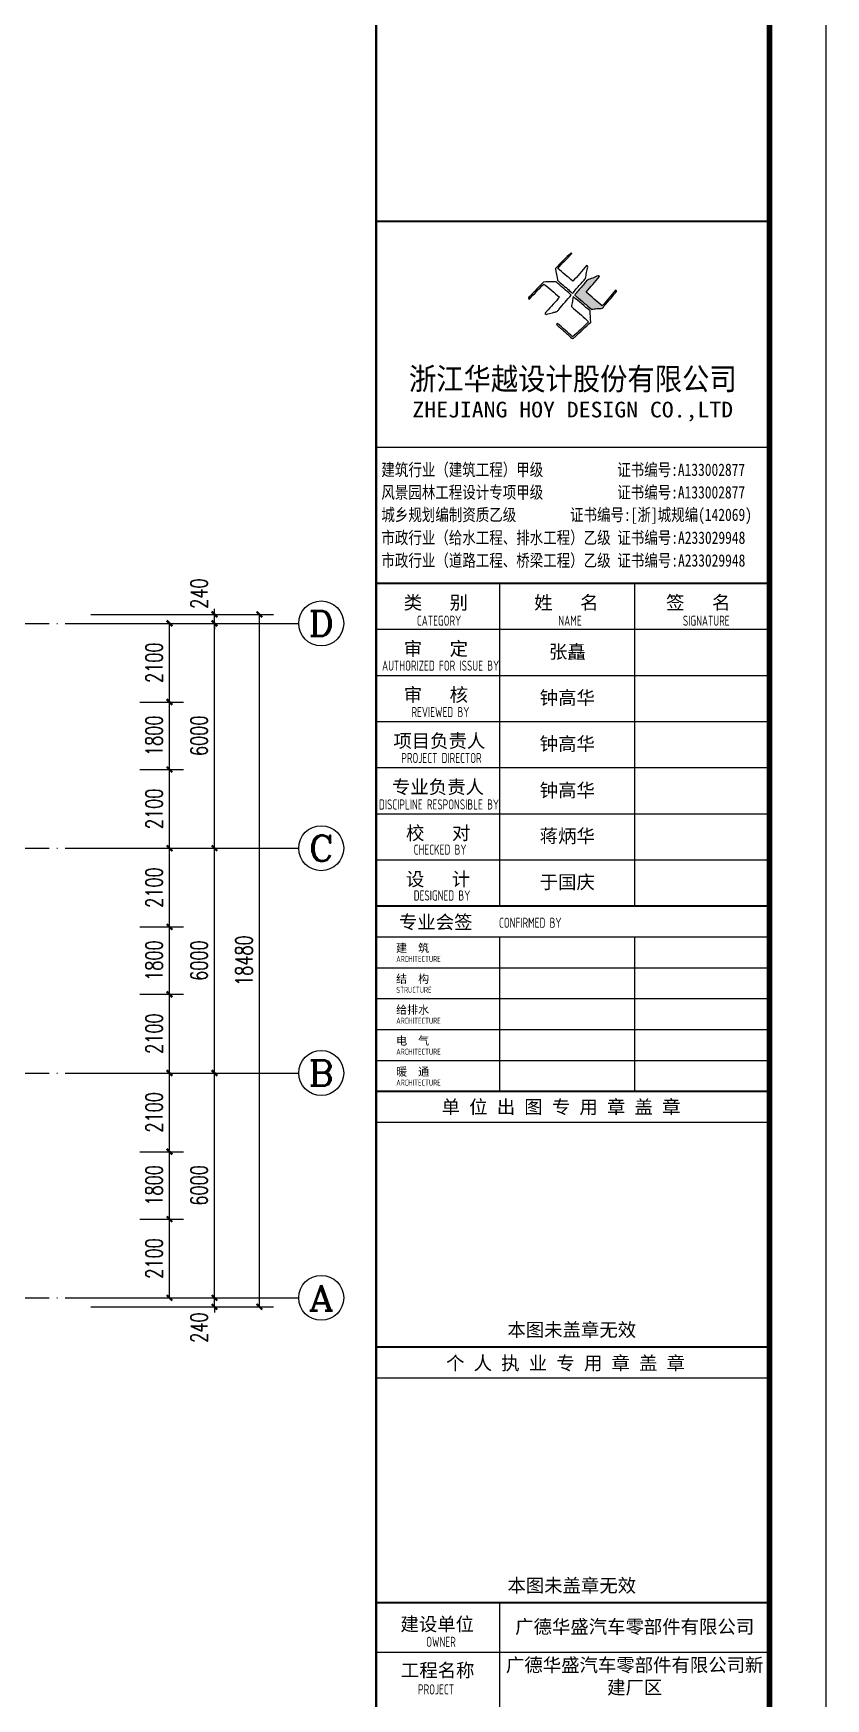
# Model space of a CAD drawing. Header units: millimetres. Extents: x 4279522 to 4437387, y 18981343 to 19528009.
# Drawn here: x 4412954 to 4434112, y 19346106 to 19390553 of the extents above; entities that cross this region are included whole.
import ezdxf
from ezdxf.enums import TextEntityAlignment as Align

# ---------------------------------------------------------------- set-up
doc = ezdxf.new("R2010")
doc.units = ezdxf.units.MM
doc.header["$LTSCALE"] = 1000
doc.header["$MEASUREMENT"] = 0
doc.linetypes.add('DOTE', pattern=[2.42, 2, -0.2, 0.02, -0.2])
doc.layers.get('Defpoints').update_dxf_attribs({"color": 1})
for name, color, linetype in [('AXIS_TEXT', 7, 'Continuous'), ('AXIS_外部', 171, 'Continuous'), ('DOTE', 250, 'DOTE'), ('PUB_DIM', 161, 'Continuous'), ('PUB_TITLE', 4, 'Continuous'), ('TK', 4, 'Continuous')]:
    doc.layers.add(name, color=color, linetype=linetype)
doc.styles.add('-宋体', font='', dxfattribs={"width": 0.8})
doc.styles.add('_TCH_AXIS', font='COMPLEX', dxfattribs={"bigfont": 'GBCBIG'})
doc.styles.add('_TCH_DIM_T3', font='SIMPLEX', dxfattribs={"width": 0.705882, "bigfont": 'GBCBIG'})
doc.styles.add('COMPLEX', font='COMPLEX')
doc.styles.add('HT', font='simhei.ttf', dxfattribs={"width": 0.7})
doc.styles.add('TSSD_REIN', font='tssdeng.shx', dxfattribs={"width": 0.7, "bigfont": 'tssdchn.shx'})
doc.styles.add('图签宋体', font='', dxfattribs={"height": 300})
doc.styles.add('图签黑体', font='simhei.ttf', dxfattribs={"height": 550})
doc.styles.get('-宋体').set_extended_font_data('SimSun')
doc.styles.get('图签宋体').set_extended_font_data('NSimSun')
doc.dimstyles.new('_TCH_ARCH&&150', dxfattribs={"dimtxt": 446.25, "dimasz": 150, "dimexe": 375, "dimexo": 450, "dimgap": 189.375, "dimtad": 1, "dimdec": 0, "dimzin": 0, "dimdsep": 46, "dimtxsty": '_TCH_DIM_T3', "dimblk": 'ARCHTICK', "dimcen": 0.09, "dimclrt": 7, "dimazin": 2, "dimtfac": 1, "dimtdec": 0, "dimtix": 1, "dimtmove": 2, "dimatfit": 3, "dimfxl": 0, "dimtolj": 1, "dimtzin": 0, "dimarcsym": 0})

# ---------------------------------------------------------------- blocks, each defined once
blk = doc.blocks.new('A$C053D6479')
at = {"layer": 'PUB_TITLE'}
h = blk.add_hatch(color=256, dxfattribs=at)
h.dxf.hatch_style = 1
edge = h.paths.add_edge_path()
edge.add_spline(control_points=[(1026, 827), (1105, 920), (1188, 1008), (1266, 1102)], knot_values=[13, 13, 13, 13, 14, 14, 14, 14], degree=3, periodic=0)
edge.add_spline(control_points=[(1266, 1102), (1258, 1111), (1249, 1119), (1239, 1116)], knot_values=[12, 12, 12, 12, 13, 13, 13, 13], degree=3, periodic=0)
edge.add_spline(control_points=[(1239, 1116), (1210, 1107), (1179, 1092), (1144, 1077)], knot_values=[11, 11, 11, 11, 12, 12, 12, 12], degree=3, periodic=0)
edge.add_spline(control_points=[(1144, 1077), (1109, 1063), (1069, 1053), (1047, 1038)], knot_values=[10, 10, 10, 10, 11, 11, 11, 11], degree=3, periodic=0)
edge.add_spline(control_points=[(1047, 1038), (1028, 1026), (1007, 992), (991, 972)], knot_values=[9, 9, 9, 9, 10, 10, 10, 10], degree=3, periodic=0)
edge.add_spline(control_points=[(991, 972), (942, 913), (899, 868), (849, 810)], knot_values=[8, 8, 8, 8, 9, 9, 9, 9], degree=3, periodic=0)
edge.add_spline(control_points=[(849, 810), (842, 801), (822, 776), (822, 775)], knot_values=[7, 7, 7, 7, 8, 8, 8, 8], degree=3, periodic=0)
edge.add_spline(control_points=[(822, 775), (823, 771), (848, 752), (859, 744)], knot_values=[6, 6, 6, 6, 7, 7, 7, 7], degree=3, periodic=0)
edge.add_spline(control_points=[(859, 744), (949, 670), (1035, 592), (1122, 521)], knot_values=[5, 5, 5, 5, 6, 6, 6, 6], degree=3, periodic=0)
edge.add_spline(control_points=[(1122, 521), (1153, 527), (1185, 530), (1217, 533)], knot_values=[4, 4, 4, 4, 5, 5, 5, 5], degree=3, periodic=0)
edge.add_spline(control_points=[(1217, 533), (1246, 535), (1293, 532), (1316, 542)], knot_values=[3, 3, 3, 3, 4, 4, 4, 4], degree=3, periodic=0)
edge.add_spline(control_points=[(1316, 542), (1327, 547), (1338, 565), (1349, 579)], knot_values=[2, 2, 2, 2, 3, 3, 3, 3], degree=3, periodic=0)
edge.add_spline(control_points=[(1349, 579), (1423, 670), (1507, 759), (1572, 848)], knot_values=[1, 1, 1, 1, 2, 2, 2, 2], degree=3, periodic=0)
edge.add_spline(control_points=[(1572, 848), (1564, 852), (1561, 861), (1551, 862)], knot_values=[0, 0, 0, 0, 1, 1, 1, 1], degree=3, periodic=0)
edge.add_spline(control_points=[(1551, 862), (1469, 769), (1393, 671), (1310, 579)], knot_values=[15, 15, 15, 15, 16, 16, 16, 16], degree=3, periodic=0)
edge.add_spline(control_points=[(1310, 579), (1216, 662), (1118, 742), (1026, 827)], knot_values=[14, 14, 14, 14, 15, 15, 15, 15], degree=3, periodic=0)
at = {"layer": 'TK'}
for points, knots in [([(1031, 1298), (1066, 1286), (1054, 1262), (1045, 1224), (1036, 1188), (1031, 1158), (1024, 1121), (1020, 1104), (1017, 1085), (1012, 1071), (1004, 1052), (976, 1026), (956, 1003), (906, 946), (866, 899), (814, 839), (806, 829), (789, 806), (787, 806), (777, 804), (728, 856), (719, 864), (651, 922), (580, 978), (514, 1036), (509, 1106), (488, 1176), (479, 1247), (570, 1343), (663, 1436), (758, 1526), (764, 1523), (768, 1518), (774, 1515), (693, 1422), (599, 1343), (520, 1249), (607, 1171), (698, 1096), (789, 1021), (874, 1109), (950, 1206), (1031, 1298)], [0, 0, 0, 0, 1, 1, 1, 2, 2, 2, 3, 3, 3, 4, 4, 4, 5, 5, 5, 6, 6, 6, 7, 7, 7, 8, 8, 8, 9, 9, 9, 10, 10, 10, 11, 11, 11, 12, 12, 12, 13, 13, 13, 14, 14, 14, 14]), ([(555, 949), (624, 891), (699, 833), (760, 773), (689, 691), (614, 604), (539, 517), (529, 505), (516, 487), (506, 482), (492, 475), (469, 472), (452, 467), (416, 456), (383, 448), (342, 438), (323, 433), (297, 422), (293, 440), (291, 452), (313, 470), (322, 480), (400, 566), (477, 652), (553, 736), (460, 815), (366, 894), (270, 970), (183, 883), (101, 791), (16, 703), (-18, 714), (9, 735), (28, 755), (103, 838), (192, 930), (266, 1005), (319, 1009), (387, 1005), (442, 1007), (456, 1008), (472, 1011), (485, 1007), (507, 1000), (534, 967), (555, 949)], [0, 0, 0, 0, 1, 1, 1, 2, 2, 2, 3, 3, 3, 4, 4, 4, 5, 5, 5, 6, 6, 6, 7, 7, 7, 8, 8, 8, 9, 9, 9, 10, 10, 10, 11, 11, 11, 12, 12, 12, 13, 13, 13, 14, 14, 14, 15, 15, 15, 15]), ([(1551, 862), (1561, 861), (1564, 852), (1572, 848), (1507, 759), (1423, 670), (1349, 579), (1338, 565), (1327, 547), (1316, 542), (1293, 532), (1246, 535), (1217, 533), (1185, 530), (1153, 527), (1122, 521), (1035, 592), (949, 670), (859, 744), (848, 752), (823, 771), (822, 775), (822, 776), (842, 801), (849, 810), (899, 868), (942, 913), (991, 972), (1007, 992), (1028, 1026), (1047, 1038), (1069, 1053), (1109, 1063), (1144, 1077), (1179, 1092), (1210, 1107), (1239, 1116), (1249, 1119), (1258, 1111), (1266, 1102), (1188, 1008), (1105, 920), (1026, 827), (1118, 742), (1216, 662), (1310, 579), (1393, 671), (1469, 769), (1551, 862)], [0, 0, 0, 0, 1, 1, 1, 2, 2, 2, 3, 3, 3, 4, 4, 4, 5, 5, 5, 6, 6, 6, 7, 7, 7, 8, 8, 8, 9, 9, 9, 10, 10, 10, 11, 11, 11, 12, 12, 12, 13, 13, 13, 14, 14, 14, 15, 15, 15, 16, 16, 16, 16]), ([(1097, 490), (1100, 425), (1106, 361), (1107, 294), (1018, 207), (925, 121), (830, 33), (818, 21), (800, 0), (787, 0), (768, -1), (725, 49), (712, 60), (662, 103), (616, 143), (568, 186), (545, 207), (518, 224), (499, 250), (501, 259), (511, 261), (516, 267), (609, 192), (696, 111), (785, 33), (883, 118), (977, 208), (1070, 298), (992, 373), (892, 456), (803, 534), (791, 544), (768, 561), (766, 569), (761, 588), (776, 634), (780, 655), (785, 690), (788, 721), (795, 746), (897, 661), (998, 576), (1097, 490)], [0, 0, 0, 0, 1, 1, 1, 2, 2, 2, 3, 3, 3, 4, 4, 4, 5, 5, 5, 6, 6, 6, 7, 7, 7, 8, 8, 8, 9, 9, 9, 10, 10, 10, 11, 11, 11, 12, 12, 12, 13, 13, 13, 14, 14, 14, 14])]:
    blk.add_open_spline(points, degree=3, knots=knots, dxfattribs=at)
blk = doc.blocks.new('GeYuanFrame_28677755', base_point=(18.76, 4.34))
at = {"layer": 'PUB_TITLE'}
for points in [[(628.76, 235.14), (628.76, 292.54)], [(652.76, 235.14), (652.76, 292.54)], [(628.76, 202.14), (628.76, 229.64)], [(652.76, 202.14), (652.76, 229.64)], [(628.76, 14.34), (628.76, 111.14)]]:
    blk.add_lwpolyline(points, dxfattribs=at)
at = {"layer": 'TK'}
for p, q in [((606.76, 316.74), (676.76, 316.74)), ((606.76, 284.34), (676.76, 284.34)), ((606.76, 276.14), (676.76, 276.14)), ((606.76, 267.94), (676.76, 267.94)), ((606.76, 259.74), (676.76, 259.74)), ((606.76, 251.54), (676.76, 251.54)), ((606.76, 243.34), (676.76, 243.34)), ((606.76, 235.14), (676.76, 235.14)), ((606.76, 235.14), (676.76, 235.14)), ((606.76, 102.34), (676.76, 102.34))]:
    blk.add_line(p, q, dxfattribs=at)
for points in [[(18.76, 424.34), (686.76, 424.34), (686.76, 4.34), (18.76, 4.34), (18.76, 424.34)], [(606.76, 292.54), (676.76, 292.54)], [(606.76, 235.14), (676.76, 235.14)], [(606.76, 229.64), (676.76, 229.64)], [(606.76, 224.14), (676.76, 224.14)], [(606.76, 218.64), (676.76, 218.64)], [(606.76, 213.14), (676.76, 213.14)], [(606.76, 207.64), (676.76, 207.64)], [(606.76, 202.14), (676.76, 202.14)], [(606.76, 196.64), (676.76, 196.64)], [(606.76, 151.14), (676.76, 151.14)]]:
    blk.add_lwpolyline(points, dxfattribs=at)
at = {"layer": 'TK', "const_width": 1}
blk.add_lwpolyline([(676.76, 414.34), (43.76, 414.34), (43.76, 14.34), (676.76, 14.34)], close=True, dxfattribs=at)
at = {"layer": 'TK'}
for points, const_width in [([(606.76, 414.34), (606.76, 14.34)], 0.4), ([(606.76, 356.95), (676.76, 356.95)], 0.35), ([(606.76, 292.54), (676.76, 292.54)], 0.35), ([(606.76, 292.54), (676.76, 292.54)], 0.35), ([(606.76, 235.14), (676.76, 235.14)], 0.35), ([(606.76, 202.14), (676.76, 202.14)], 0.35), ([(606.76, 156.64), (676.76, 156.64)], 0.35), ([(606.76, 111.14), (676.76, 111.14)], 0.35)]:
    blk.add_lwpolyline(points, dxfattribs=dict(at, const_width=const_width))
at = {"layer": 'PUB_TITLE', "xscale": 0.01000000000021828, "yscale": 0.01000000000021828, "zscale": 0.01}
blk.add_blockref('A$C053D6479', (633.86, 336.08), dxfattribs=at)
at = {"layer": 'TK'}
for s, height, style, width, p in [('浙江华越设计股份有限公司', 3.96, 'HT', 0.9, (641.74, 328.97)), ('ZHEJIANG HOY DESIGN CO.,LTD', 2.8, '图签黑体', 1.11, (641.73, 323.1))]:
    blk.add_text(s, height=height, dxfattribs=dict(at, style=style, width=width)).set_placement(p, align=Align.MIDDLE)
for s, height, style, width, p in [('建筑行业（建筑工程）甲级           证书编号:A133002877', 2.2, '-宋体', 0.8, (607.67, 311.64)), ('风景园林工程设计专项甲级           证书编号:A133002877', 2.2, '-宋体', 0.8, (607.67, 307.62)), ('城乡规划编制资质乙级        证书编号:[浙]城规编(142069)', 2.2, '-宋体', 0.8, (607.67, 303.63)), ('市政行业（给水工程、排水工程）乙级 证书编号:A233029948', 2.2, '-宋体', 0.8, (607.67, 299.55)), ('市政行业（道路工程、桥梁工程）乙级 证书编号:A233029948', 2.2, '-宋体', 0.8, (607.67, 295.5)), ('CATEGORY', 1.8, 'TSSD_REIN', 0.7, (613.99, 284.98)), ('NAME', 1.8, 'TSSD_REIN', 0.7, (639.18, 284.98)), ('SIGNATURE', 1.8, 'TSSD_REIN', 0.7, (661.34, 284.98)), ('AUTHORIZED FOR ISSUE BY', 1.8, 'TSSD_REIN', 0.7, (607.79, 276.98)), ('REVIEWED BY', 1.8, 'TSSD_REIN', 0.7, (613.03, 268.72)), ('PROJECT DIRECTOR', 1.8, 'TSSD_REIN', 0.7, (611.22, 260.55)), ('DISCIPLINE RESPONSIBLE BY', 1.8, 'TSSD_REIN', 0.7, (607.25, 252.28)), ('CHECKED BY', 1.8, 'TSSD_REIN', 0.7, (613.42, 244.25)), ('DESIGNED BY', 1.8, 'TSSD_REIN', 0.7, (613.43, 236.08)), ('CONFIRMED BY', 1.8, 'TSSD_REIN', 0.7, (628.61, 231.23)), ('ARCHITECTURE', 1.08, 'TSSD_REIN', 0.7, (610.32, 225.15)), ('STRUCTURE', 1.08, 'TSSD_REIN', 0.7, (610.32, 219.65)), ('ARCHITECTURE', 1.08, 'TSSD_REIN', 0.7, (610.32, 214.15)), ('ARCHITECTURE', 1.08, 'TSSD_REIN', 0.7, (610.32, 208.65)), ('ARCHITECTURE', 1.08, 'TSSD_REIN', 0.7, (610.32, 203.15)), ('OWNER', 1.8, 'TSSD_REIN', 0.7, (615.65, 103.29)), ('PROJECT', 1.8, 'TSSD_REIN', 0.7, (614.19, 94.83))]:
    blk.add_text(s, height=height, dxfattribs=dict(at, style=style, width=width)).set_placement(p)
at = {"layer": 'TK', "style": '图签宋体'}
for s, height, p in [('类   别', 2.4, (611.65, 287.9)), ('姓   名', 2.4, (634.87, 287.9)), ('签   名', 2.4, (658.35, 287.9)), ('审   定', 2.4, (611.65, 279.7)), ('审   核', 2.4, (611.65, 271.5)), ('项目负责人', 2.4, (609.8, 263.3)), ('专业负责人', 2.4, (609.56, 255.1)), ('校   对', 2.4, (612.06, 246.9)), ('设   计', 2.4, (612.03, 238.7)), ('专业会签', 2.4, (610.79, 231.05)), ('建  筑', 1.44, (610.28, 226.92)), ('结  构', 1.44, (610.28, 221.42)), ('给排水', 1.44, (610.28, 215.92)), ('电  气', 1.44, (610.28, 210.42)), ('暖  通', 1.44, (610.28, 204.92)), ('单 位 出 图 专 用 章 盖 章', 2.4, (618.39, 198.16)), ('本图未盖章无效', 2.4, (630.1, 158.51)), ('个 人 执 业 专 用 章 盖 章', 2.4, (619.19, 152.58)), ('本图未盖章无效', 2.4, (630.1, 113.01)), ('建设单位', 2.4, (611.06, 106.14)), ('工程名称', 2.4, (611.14, 97.93))]:
    blk.add_text(s, height=height, dxfattribs=at).set_placement(p)
at = {"layer": 'TK', "char_height": 2.4, "attachment_point": 5, "style": '图签宋体'}
for s, insert, width in [('张矗', (640.76, 280.21), 24), ('钟高华', (640.76, 272.04), 24), ('钟高华', (640.76, 263.84), 24), ('钟高华', (640.76, 255.57), 24), ('蒋炳华', (640.76, 247.44), 24), ('于国庆', (640.76, 239.24), 24), ('广德华盛汽车零部件有限公司', (652.76, 106.74), 48), ('广德华盛汽车零部件有限公司新建厂区', (652.76, 97.94), 48)]:
    blk.add_mtext(s, dxfattribs=dict(at, insert=insert, width=width))
blk = doc.blocks.new('_ArchTick')
at = {"color": 0, "linetype": 'ByBlock', "const_width": 0.4}
blk.add_lwpolyline([(-0.5, -0.5), (0.5, 0.5)], dxfattribs=at)
blk = doc.blocks.new('*D377')
at = {"layer": 'Defpoints', "color": 0}
for p in [(4415346, 19358905), (4416592, 19358905), (4415346, 19356805)]:
    blk.add_point(p, dxfattribs=at)
at = {"layer": 'PUB_DIM', "color": 0, "lineweight": -2}
for p, q in [((4415796, 19358905), (4416967, 19358905)), ((4416592, 19356805), (4416592, 19358905)), ((4415796, 19356805), (4416967, 19356805))]:
    blk.add_line(p, q, dxfattribs=at)
at = {"layer": 'PUB_DIM', "color": 0, "lineweight": -2, "xscale": 150, "yscale": 150, "zscale": 150}
for p, rotation in [((4416592, 19358905), 90), ((4416592, 19356805), 270)]:
    blk.add_blockref('_ArchTick', p, dxfattribs=dict(at, rotation=rotation))
at = {"layer": 'PUB_DIM', "color": 7, "insert": (4416180, 19357855), "char_height": 446.2, "attachment_point": 5, "rotation": 90, "style": '_TCH_DIM_T3'}
blk.add_mtext('\\A1;2100', dxfattribs=at)
blk = doc.blocks.new('*D378')
at = {"layer": 'Defpoints', "color": 0}
for p in [(4415346, 19360705), (4416592, 19360705), (4415346, 19358905)]:
    blk.add_point(p, dxfattribs=at)
at = {"layer": 'PUB_DIM', "color": 0, "lineweight": -2}
for p, q in [((4415796, 19360705), (4416967, 19360705)), ((4416592, 19358905), (4416592, 19360705)), ((4415796, 19358905), (4416967, 19358905))]:
    blk.add_line(p, q, dxfattribs=at)
at = {"layer": 'PUB_DIM', "color": 0, "lineweight": -2, "xscale": 150, "yscale": 150, "zscale": 150}
for p, rotation in [((4416592, 19360705), 90), ((4416592, 19358905), 270)]:
    blk.add_blockref('_ArchTick', p, dxfattribs=dict(at, rotation=rotation))
at = {"layer": 'PUB_DIM', "color": 7, "insert": (4416180, 19359805), "char_height": 446.2, "attachment_point": 5, "rotation": 90, "style": '_TCH_DIM_T3'}
blk.add_mtext('\\A1;1800', dxfattribs=at)
blk = doc.blocks.new('*D379')
at = {"layer": 'Defpoints', "color": 0}
for p in [(4415346, 19362805), (4416592, 19362805), (4415346, 19360705)]:
    blk.add_point(p, dxfattribs=at)
at = {"layer": 'PUB_DIM', "color": 0, "lineweight": -2}
for p, q in [((4415796, 19362805), (4416967, 19362805)), ((4416592, 19360705), (4416592, 19362805)), ((4415796, 19360705), (4416967, 19360705))]:
    blk.add_line(p, q, dxfattribs=at)
at = {"layer": 'PUB_DIM', "color": 0, "lineweight": -2, "xscale": 150, "yscale": 150, "zscale": 150}
for p, rotation in [((4416592, 19362805), 90), ((4416592, 19360705), 270)]:
    blk.add_blockref('_ArchTick', p, dxfattribs=dict(at, rotation=rotation))
at = {"layer": 'PUB_DIM', "color": 7, "insert": (4416180, 19361755), "char_height": 446.2, "attachment_point": 5, "rotation": 90, "style": '_TCH_DIM_T3'}
blk.add_mtext('\\A1;2100', dxfattribs=at)
blk = doc.blocks.new('*D380')
at = {"layer": 'Defpoints', "color": 0}
for p in [(4415346, 19364905), (4416592, 19364905), (4415346, 19362805)]:
    blk.add_point(p, dxfattribs=at)
at = {"layer": 'PUB_DIM', "color": 0, "lineweight": -2}
for p, q in [((4415796, 19364905), (4416967, 19364905)), ((4416592, 19362805), (4416592, 19364905)), ((4415796, 19362805), (4416967, 19362805))]:
    blk.add_line(p, q, dxfattribs=at)
at = {"layer": 'PUB_DIM', "color": 0, "lineweight": -2, "xscale": 150, "yscale": 150, "zscale": 150}
for p, rotation in [((4416592, 19364905), 90), ((4416592, 19362805), 270)]:
    blk.add_blockref('_ArchTick', p, dxfattribs=dict(at, rotation=rotation))
at = {"layer": 'PUB_DIM', "color": 7, "insert": (4416180, 19363855), "char_height": 446.2, "attachment_point": 5, "rotation": 90, "style": '_TCH_DIM_T3'}
blk.add_mtext('\\A1;2100', dxfattribs=at)
blk = doc.blocks.new('*D381')
at = {"layer": 'Defpoints', "color": 0}
for p in [(4415346, 19366705), (4416592, 19366705), (4415346, 19364905)]:
    blk.add_point(p, dxfattribs=at)
at = {"layer": 'PUB_DIM', "color": 0, "lineweight": -2}
for p, q in [((4415796, 19366705), (4416967, 19366705)), ((4416592, 19364905), (4416592, 19366705)), ((4415796, 19364905), (4416967, 19364905))]:
    blk.add_line(p, q, dxfattribs=at)
at = {"layer": 'PUB_DIM', "color": 0, "lineweight": -2, "xscale": 150, "yscale": 150, "zscale": 150}
for p, rotation in [((4416592, 19366705), 90), ((4416592, 19364905), 270)]:
    blk.add_blockref('_ArchTick', p, dxfattribs=dict(at, rotation=rotation))
at = {"layer": 'PUB_DIM', "color": 7, "insert": (4416180, 19365805), "char_height": 446.2, "attachment_point": 5, "rotation": 90, "style": '_TCH_DIM_T3'}
blk.add_mtext('\\A1;1800', dxfattribs=at)
blk = doc.blocks.new('*D382')
at = {"layer": 'Defpoints', "color": 0}
for p in [(4415346, 19368805), (4416592, 19368805), (4415346, 19366705)]:
    blk.add_point(p, dxfattribs=at)
at = {"layer": 'PUB_DIM', "color": 0, "lineweight": -2}
for p, q in [((4415796, 19368805), (4416967, 19368805)), ((4416592, 19366705), (4416592, 19368805)), ((4415796, 19366705), (4416967, 19366705))]:
    blk.add_line(p, q, dxfattribs=at)
at = {"layer": 'PUB_DIM', "color": 0, "lineweight": -2, "xscale": 150, "yscale": 150, "zscale": 150}
for p, rotation in [((4416592, 19368805), 90), ((4416592, 19366705), 270)]:
    blk.add_blockref('_ArchTick', p, dxfattribs=dict(at, rotation=rotation))
at = {"layer": 'PUB_DIM', "color": 7, "insert": (4416180, 19367755), "char_height": 446.2, "attachment_point": 5, "rotation": 90, "style": '_TCH_DIM_T3'}
blk.add_mtext('\\A1;2100', dxfattribs=at)
blk = doc.blocks.new('*D383')
at = {"layer": 'Defpoints', "color": 0}
for p in [(4415346, 19370905), (4416592, 19370905), (4415346, 19368805)]:
    blk.add_point(p, dxfattribs=at)
at = {"layer": 'PUB_DIM', "color": 0, "lineweight": -2}
for p, q in [((4415796, 19370905), (4416967, 19370905)), ((4416592, 19368805), (4416592, 19370905)), ((4415796, 19368805), (4416967, 19368805))]:
    blk.add_line(p, q, dxfattribs=at)
at = {"layer": 'PUB_DIM', "color": 0, "lineweight": -2, "xscale": 150, "yscale": 150, "zscale": 150}
for p, rotation in [((4416592, 19370905), 90), ((4416592, 19368805), 270)]:
    blk.add_blockref('_ArchTick', p, dxfattribs=dict(at, rotation=rotation))
at = {"layer": 'PUB_DIM', "color": 7, "insert": (4416180, 19369855), "char_height": 446.2, "attachment_point": 5, "rotation": 90, "style": '_TCH_DIM_T3'}
blk.add_mtext('\\A1;2100', dxfattribs=at)
blk = doc.blocks.new('*D384')
at = {"layer": 'Defpoints', "color": 0}
for p in [(4415346, 19372705), (4416592, 19372705), (4415346, 19370905)]:
    blk.add_point(p, dxfattribs=at)
at = {"layer": 'PUB_DIM', "color": 0, "lineweight": -2}
for p, q in [((4415796, 19372705), (4416967, 19372705)), ((4416592, 19370905), (4416592, 19372705)), ((4415796, 19370905), (4416967, 19370905))]:
    blk.add_line(p, q, dxfattribs=at)
at = {"layer": 'PUB_DIM', "color": 0, "lineweight": -2, "xscale": 150, "yscale": 150, "zscale": 150}
for p, rotation in [((4416592, 19372705), 90), ((4416592, 19370905), 270)]:
    blk.add_blockref('_ArchTick', p, dxfattribs=dict(at, rotation=rotation))
at = {"layer": 'PUB_DIM', "color": 7, "insert": (4416180, 19371805), "char_height": 446.2, "attachment_point": 5, "rotation": 90, "style": '_TCH_DIM_T3'}
blk.add_mtext('\\A1;1800', dxfattribs=at)
blk = doc.blocks.new('*D385')
at = {"layer": 'Defpoints', "color": 0}
for p in [(4415346, 19374805), (4416592, 19374805), (4415346, 19372705)]:
    blk.add_point(p, dxfattribs=at)
at = {"layer": 'PUB_DIM', "color": 0, "lineweight": -2}
for p, q in [((4415796, 19374805), (4416967, 19374805)), ((4416592, 19372705), (4416592, 19374805)), ((4415796, 19372705), (4416967, 19372705))]:
    blk.add_line(p, q, dxfattribs=at)
at = {"layer": 'PUB_DIM', "color": 0, "lineweight": -2, "xscale": 150, "yscale": 150, "zscale": 150}
for p, rotation in [((4416592, 19374805), 90), ((4416592, 19372705), 270)]:
    blk.add_blockref('_ArchTick', p, dxfattribs=dict(at, rotation=rotation))
at = {"layer": 'PUB_DIM', "color": 7, "insert": (4416180, 19373755), "char_height": 446.2, "attachment_point": 5, "rotation": 90, "style": '_TCH_DIM_T3'}
blk.add_mtext('\\A1;2100', dxfattribs=at)
blk = doc.blocks.new('*D460')
at = {"layer": 'AXIS_外部', "color": 0, "lineweight": -2}
for p, q in [((4414492, 19356805), (4418167, 19356805)), ((4417792, 19356805), (4417792, 19356955)), ((4417792, 19356565), (4417792, 19356805)), ((4414492, 19356565), (4418167, 19356565)), ((4417792, 19356565), (4417792, 19356415))]:
    blk.add_line(p, q, dxfattribs=at)
at = {"layer": 'Defpoints', "color": 0}
for p in [(4414042, 19356805), (4417792, 19356805), (4414042, 19356565)]:
    blk.add_point(p, dxfattribs=at)
at = {"layer": 'AXIS_外部', "color": 0, "lineweight": -2, "xscale": 150, "yscale": 150, "zscale": 150}
for p, rotation in [((4417792, 19356805), 270), ((4417792, 19356565), 90)]:
    blk.add_blockref('_ArchTick', p, dxfattribs=dict(at, rotation=rotation))
at = {"layer": 'AXIS_外部', "color": 7, "insert": (4417380, 19356010), "char_height": 446.2, "attachment_point": 5, "rotation": 90, "style": '_TCH_DIM_T3'}
blk.add_mtext('\\A1;240', dxfattribs=at)
blk = doc.blocks.new('*D461')
at = {"layer": 'AXIS_外部', "color": 0, "lineweight": -2}
for p, q in [((4414492, 19362805), (4418167, 19362805)), ((4417792, 19356805), (4417792, 19362805)), ((4414492, 19356805), (4418167, 19356805))]:
    blk.add_line(p, q, dxfattribs=at)
at = {"layer": 'Defpoints', "color": 0}
for p in [(4414042, 19362805), (4417792, 19362805), (4414042, 19356805)]:
    blk.add_point(p, dxfattribs=at)
at = {"layer": 'AXIS_外部', "color": 0, "lineweight": -2, "xscale": 150, "yscale": 150, "zscale": 150}
for p, rotation in [((4417792, 19362805), 90), ((4417792, 19356805), 270)]:
    blk.add_blockref('_ArchTick', p, dxfattribs=dict(at, rotation=rotation))
at = {"layer": 'AXIS_外部', "color": 7, "insert": (4417380, 19359805), "char_height": 446.2, "attachment_point": 5, "rotation": 90, "style": '_TCH_DIM_T3'}
blk.add_mtext('\\A1;6000', dxfattribs=at)
blk = doc.blocks.new('*D462')
at = {"layer": 'AXIS_外部', "color": 0, "lineweight": -2}
for p, q in [((4414492, 19368805), (4418167, 19368805)), ((4417792, 19362805), (4417792, 19368805)), ((4414492, 19362805), (4418167, 19362805))]:
    blk.add_line(p, q, dxfattribs=at)
at = {"layer": 'Defpoints', "color": 0}
for p in [(4414042, 19368805), (4417792, 19368805), (4414042, 19362805)]:
    blk.add_point(p, dxfattribs=at)
at = {"layer": 'AXIS_外部', "color": 0, "lineweight": -2, "xscale": 150, "yscale": 150, "zscale": 150}
for p, rotation in [((4417792, 19368805), 90), ((4417792, 19362805), 270)]:
    blk.add_blockref('_ArchTick', p, dxfattribs=dict(at, rotation=rotation))
at = {"layer": 'AXIS_外部', "color": 7, "insert": (4417380, 19365805), "char_height": 446.2, "attachment_point": 5, "rotation": 90, "style": '_TCH_DIM_T3'}
blk.add_mtext('\\A1;6000', dxfattribs=at)
blk = doc.blocks.new('*D463')
at = {"layer": 'AXIS_外部', "color": 0, "lineweight": -2}
for p, q in [((4414492, 19374805), (4418167, 19374805)), ((4417792, 19368805), (4417792, 19374805)), ((4414492, 19368805), (4418167, 19368805))]:
    blk.add_line(p, q, dxfattribs=at)
at = {"layer": 'Defpoints', "color": 0}
for p in [(4414042, 19374805), (4417792, 19374805), (4414042, 19368805)]:
    blk.add_point(p, dxfattribs=at)
at = {"layer": 'AXIS_外部', "color": 0, "lineweight": -2, "xscale": 150, "yscale": 150, "zscale": 150}
for p, rotation in [((4417792, 19374805), 90), ((4417792, 19368805), 270)]:
    blk.add_blockref('_ArchTick', p, dxfattribs=dict(at, rotation=rotation))
at = {"layer": 'AXIS_外部', "color": 7, "insert": (4417380, 19371805), "char_height": 446.2, "attachment_point": 5, "rotation": 90, "style": '_TCH_DIM_T3'}
blk.add_mtext('\\A1;6000', dxfattribs=at)
blk = doc.blocks.new('*D464')
at = {"layer": 'AXIS_外部', "color": 0, "lineweight": -2}
for p, q in [((4414492, 19375045), (4418167, 19375045)), ((4417792, 19375045), (4417792, 19375195)), ((4417792, 19374805), (4417792, 19375045)), ((4414492, 19374805), (4418167, 19374805)), ((4417792, 19374805), (4417792, 19374655))]:
    blk.add_line(p, q, dxfattribs=at)
at = {"layer": 'Defpoints', "color": 0}
for p in [(4414042, 19375045), (4417792, 19375045), (4414042, 19374805)]:
    blk.add_point(p, dxfattribs=at)
at = {"layer": 'AXIS_外部', "color": 0, "lineweight": -2, "xscale": 150, "yscale": 150, "zscale": 150}
for p, rotation in [((4417792, 19375045), 270), ((4417792, 19374805), 90)]:
    blk.add_blockref('_ArchTick', p, dxfattribs=dict(at, rotation=rotation))
at = {"layer": 'AXIS_外部', "color": 7, "insert": (4417380, 19375600), "char_height": 446.2, "attachment_point": 5, "rotation": 90, "style": '_TCH_DIM_T3'}
blk.add_mtext('\\A1;240', dxfattribs=at)
blk = doc.blocks.new('*D465')
at = {"layer": 'AXIS_外部', "color": 0, "lineweight": -2}
for p, q in [((4414492, 19375045), (4419367, 19375045)), ((4418992, 19356565), (4418992, 19375045)), ((4414492, 19356565), (4419367, 19356565))]:
    blk.add_line(p, q, dxfattribs=at)
at = {"layer": 'Defpoints', "color": 0}
for p in [(4414042, 19375045), (4418992, 19375045), (4414042, 19356565)]:
    blk.add_point(p, dxfattribs=at)
at = {"layer": 'AXIS_外部', "color": 0, "lineweight": -2, "xscale": 150, "yscale": 150, "zscale": 150}
for p, rotation in [((4418992, 19375045), 90), ((4418992, 19356565), 270)]:
    blk.add_blockref('_ArchTick', p, dxfattribs=dict(at, rotation=rotation))
at = {"layer": 'AXIS_外部', "color": 7, "insert": (4418580, 19365805), "char_height": 446.2, "attachment_point": 5, "rotation": 90, "style": '_TCH_DIM_T3'}
blk.add_mtext('\\A1;18480', dxfattribs=at)
blk = doc.blocks.new('_AXISO')
blk.add_circle((0, 0), 0.5)
at = {"layer": 'AXIS_TEXT', "style": 'COMPLEX', "width": 1.041667}
blk.add_attdef('A', text='', height=0.56, dxfattribs=at).set_placement((-0.25, -0.28), (0.25, -0.28), align=Align.FIT)

msp = doc.modelspace()

# ---------------------------------------------------------------- linework, layer by layer
at = {"layer": 'AXIS_外部'}
for p, q in [((4414042.2, 19374804.9), (4420042.2, 19374804.9)), ((4414042.2, 19368804.9), (4420042.2, 19368804.9)), ((4414042.2, 19362804.9), (4420042.2, 19362804.9)), ((4414042.2, 19356804.9), (4420042.2, 19356804.9))]:
    msp.add_line(p, q, dxfattribs=at)
at = {"layer": 'DOTE'}
for p, q in [((4346042.2, 19374804.9), (4414042.2, 19374804.9)), ((4346042.2, 19368804.9), (4414042.2, 19368804.9)), ((4346042.2, 19362804.9), (4414042.2, 19362804.9)), ((4346042.2, 19356804.9), (4414042.2, 19356804.9))]:
    msp.add_line(p, q, dxfattribs=at)

# ---------------------------------------------------------------- block references
at = {"xscale": 150, "yscale": 150, "zscale": 150}
msp.add_blockref('GeYuanFrame_28677755', (4333912, 19332646.3), dxfattribs=at)
at = {"layer": 'AXIS_外部'}
ref = msp.add_blockref('_AXISO', (4420642.2, 19374804.9), dxfattribs=dict(at, xscale=1200, yscale=1200, zscale=1200))
ref.add_attrib('A', 'D', dxfattribs={"layer": 'AXIS_TEXT', "height": 678.8, "style": '_TCH_AXIS', "width": 1.235294}).set_placement((4420302.8, 19374465.5), (4420981.6, 19374465.5), align=Align.FIT)
ref = msp.add_blockref('_AXISO', (4420642.2, 19368804.9), dxfattribs=dict(at, xscale=1200, yscale=1200, zscale=1200))
ref.add_attrib('A', 'C', dxfattribs={"layer": 'AXIS_TEXT', "height": 678.8, "style": '_TCH_AXIS', "width": 1.4}).set_placement((4420302.8, 19368465.5), (4420981.6, 19368465.5), align=Align.FIT)
ref = msp.add_blockref('_AXISO', (4420642.2, 19362804.9), dxfattribs=dict(at, xscale=1200, yscale=1200, zscale=1200))
ref.add_attrib('A', 'B', dxfattribs={"layer": 'AXIS_TEXT', "height": 678.8, "style": '_TCH_AXIS', "width": 1.235294}).set_placement((4420302.8, 19362465.5), (4420981.6, 19362465.5), align=Align.FIT)
ref = msp.add_blockref('_AXISO', (4420642.2, 19356804.9), dxfattribs=dict(at, xscale=1200, yscale=1200, zscale=1200))
ref.add_attrib('A', 'A', dxfattribs={"layer": 'AXIS_TEXT', "height": 678.8, "style": '_TCH_AXIS', "width": 1.166667}).set_placement((4420302.8, 19356465.5), (4420981.6, 19356465.5), align=Align.FIT)

# ---------------------------------------------------------------- dimensions: what is measured, and where the dimension line sits
for base, p1, p2, picture, middle in [((4417792.2, 19375044.9), (4414042.2, 19374804.9), (4414042.2, 19375044.9), '*D464', (4417379.7, 19375599.9)), ((4417792.2, 19356804.9), (4414042.2, 19356564.9), (4414042.2, 19356804.9), '*D460', (4417379.7, 19356009.9))]:
    dim = msp.add_linear_dim(base=base, p1=p1, p2=p2, angle=90, dimstyle='_TCH_ARCH&&150', dxfattribs=at)
    dim.commit()
    dim.dimension.update_dxf_attribs({"geometry": picture, "text_midpoint": middle, "dimtype": 129})
for p1, p2, distance, picture, middle in [((4414042.2, 19356564.9), (4414042.2, 19375044.9), -4950, '*D465', (4418579.7, 19365804.9)), ((4414042.2, 19368804.9), (4414042.2, 19374804.9), -3750, '*D463', (4417379.7, 19371804.9)), ((4414042.2, 19362804.9), (4414042.2, 19368804.9), -3750, '*D462', (4417379.7, 19365804.9)), ((4414042.2, 19356804.9), (4414042.2, 19362804.9), -3750, '*D461', (4417379.7, 19359804.9))]:
    dim = msp.add_aligned_dim(p1=p1, p2=p2, distance=distance, dimstyle='_TCH_ARCH&&150', dxfattribs=at)
    dim.commit()
    dim.dimension.update_dxf_attribs({"geometry": picture, "text_midpoint": middle})
at = {"layer": 'PUB_DIM'}
for p1, p2, picture, middle in [((4415346.5, 19372704.9), (4415346.5, 19374804.9), '*D385', (4416179.7, 19373754.9)), ((4415346.5, 19370904.9), (4415346.5, 19372704.9), '*D384', (4416179.7, 19371804.9)), ((4415346.5, 19368804.9), (4415346.5, 19370904.9), '*D383', (4416179.7, 19369854.9)), ((4415346.5, 19366704.9), (4415346.5, 19368804.9), '*D382', (4416179.7, 19367754.9)), ((4415346.5, 19364904.9), (4415346.5, 19366704.9), '*D381', (4416179.7, 19365804.9)), ((4415346.5, 19362804.9), (4415346.5, 19364904.9), '*D380', (4416179.7, 19363854.9)), ((4415346.5, 19360704.9), (4415346.5, 19362804.9), '*D379', (4416179.7, 19361754.9)), ((4415346.5, 19358904.9), (4415346.5, 19360704.9), '*D378', (4416179.7, 19359804.9)), ((4415346.5, 19356804.9), (4415346.5, 19358904.9), '*D377', (4416179.7, 19357854.9))]:
    dim = msp.add_aligned_dim(p1=p1, p2=p2, distance=-1245.8, dimstyle='_TCH_ARCH&&150', dxfattribs=at)
    dim.commit()
    dim.dimension.update_dxf_attribs({"geometry": picture, "text_midpoint": middle})

doc.saveas('drawing.dxf')
